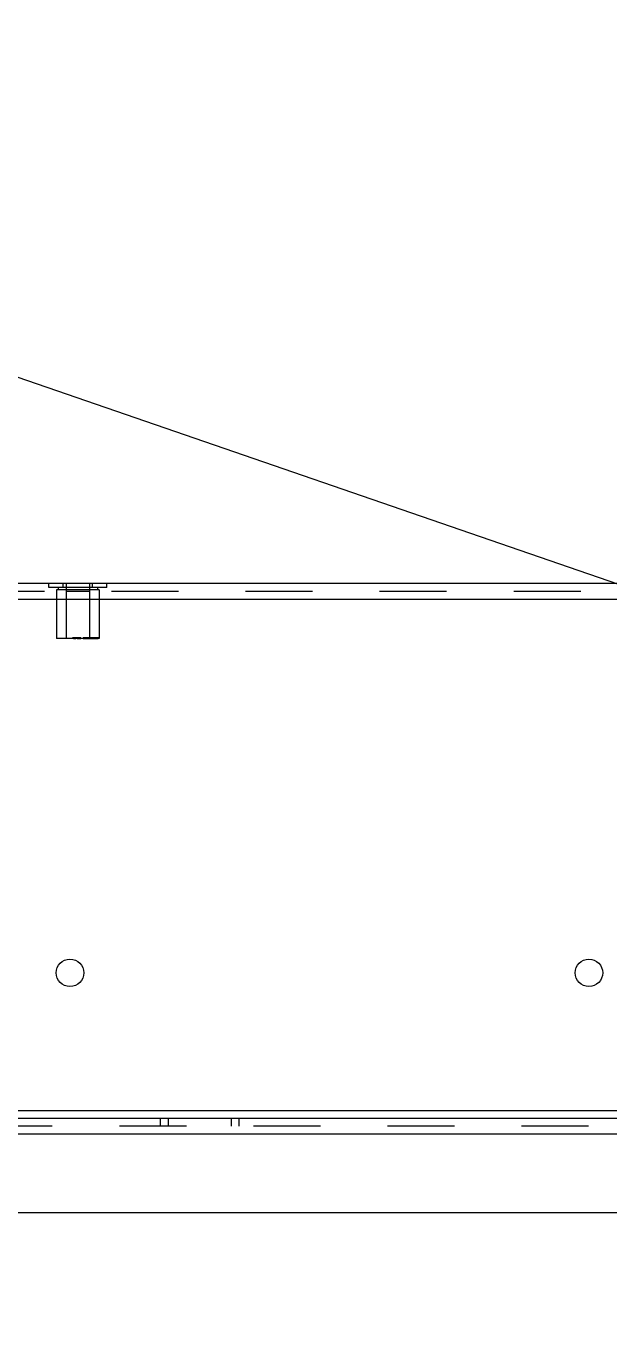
# Model space of a CAD drawing. Header units: millimetres. Extents: x 0 to 8948, y -1340 to 1100.
# Drawn here: x 5001.9 to 5076, y 769.6 to 934.8 of the extents above; entities that cross this region are included whole.
import ezdxf

# ---------------------------------------------------------------- set-up
doc = ezdxf.new("R2010")
doc.units = ezdxf.units.MM
doc.header["$LTSCALE"] = 85.25
doc.linetypes.add('HIDDEN', pattern=[0.2, 0.1, -0.1])
doc.layers.get('0').update_dxf_attribs({"linetype": 'CONTINUOUS'})
doc.layers.add('02___PRT_ALL_AXES', color=7, linetype='CONTINUOUS')
doc.layers.add('DEFAULT_2', color=8, linetype='HIDDEN')

msp = doc.modelspace()

# ---------------------------------------------------------------- linework, layer by layer
msp.add_line((4392.409, 1100), (7581.815, 0))
at = {"color": 3, "linetype": 'Continuous'}
for p, q in [((5089.448, 863.913), (4775.448, 863.913)), ((4774.448, 861.913), (5090.448, 861.913)), ((4774.448, 796.913), (5090.448, 796.913)), ((4774.448, 795.913), (5146.948, 795.913)), ((5090.448, 793.913), (4774.448, 793.913)), ((5089.448, 783.913), (4981.948, 783.913))]:
    msp.add_line(p, q, dxfattribs=at)
at = {"layer": '02___PRT_ALL_AXES', "color": 8, "linetype": 'HIDDEN'}
for p, q in [((5005.748, 863.113), (5005.748, 856.913)), ((5009.948, 863.913), (5006.948, 863.913)), ((5006.948, 863.913), (5006.948, 856.913)), ((5009.948, 862.913), (5006.948, 862.913)), ((5009.948, 863.913), (5009.948, 856.913)), ((5011.148, 863.113), (5011.148, 856.913)), ((5011.148, 856.913), (5005.748, 856.913))]:
    msp.add_line(p, q, dxfattribs=at)
at = {"layer": '02___PRT_ALL_AXES', "color": 3, "linetype": 'Continuous'}
for centre in [(5007.448, 814.413), (5073.448, 814.413)]:
    msp.add_circle(centre, 1.75, dxfattribs=at)
at = {"layer": 'DEFAULT_2', "color": 8, "linetype": 'HIDDEN'}
for p, q in [((5089.448, 862.913), (4775.448, 862.913)), ((5004.753, 863.413), (5004.753, 863.913)), ((5012.143, 863.413), (5004.753, 863.413)), ((5011.148, 863.113), (5005.748, 863.113)), ((5005.748, 863.113), (5005.748, 856.913)), ((5005.948, 863.413), (5005.948, 863.113)), ((5006.6, 863.413), (5006.6, 863.913)), ((5010.295, 863.413), (5010.295, 863.913)), ((5010.948, 863.413), (5010.948, 863.113)), ((5011.148, 863.113), (5011.148, 856.913)), ((5012.143, 863.413), (5012.143, 863.913)), ((5008.825, 857.013), (5007.76, 857.013)), ((5007.76, 857.013), (5007.76, 856.913)), ((5007.828, 856.913), (5007.828, 857.013)), ((5007.883, 857.013), (5007.883, 856.913)), ((5007.883, 856.913), (5008.172, 856.913)), ((5007.937, 856.913), (5007.937, 857.013)), ((5008.015, 856.913), (5008.015, 857.013)), ((5008.172, 857.013), (5008.172, 856.913)), ((5008.263, 856.913), (5008.263, 857.013)), ((5008.339, 857.013), (5008.339, 856.913)), ((5008.339, 856.913), (5008.685, 856.913)), ((5008.631, 857.013), (5008.631, 856.913)), ((5008.638, 856.913), (5008.638, 857.013)), ((5008.685, 856.913), (5008.685, 857.013)), ((5008.757, 857.013), (5008.757, 856.913)), ((5008.757, 856.913), (5008.825, 856.913)), ((5008.825, 856.913), (5008.825, 857.013)), ((5011.073, 857.013), (5009.115, 857.013)), ((5009.115, 856.913), (5009.115, 857.013)), ((5009.115, 856.913), (5011.042, 856.913)), ((5009.141, 856.913), (5009.141, 857.013)), ((5009.142, 856.913), (5009.142, 857.013)), ((5009.192, 856.913), (5009.192, 857.013)), ((5009.23, 856.913), (5009.23, 857.013)), ((5009.233, 856.913), (5009.233, 857.013)), ((5009.265, 856.913), (5009.265, 857.013)), ((5009.306, 856.913), (5009.306, 857.013)), ((5009.342, 856.913), (5009.342, 857.013)), ((5009.343, 856.913), (5009.343, 857.013)), ((5009.397, 856.913), (5009.397, 857.013)), ((5009.414, 856.913), (5009.414, 857.013)), ((5009.448, 856.913), (5009.448, 857.013)), ((5009.478, 856.913), (5009.478, 857.013)), ((5009.486, 856.913), (5009.486, 857.013)), ((5009.515, 856.913), (5009.515, 857.013)), ((5009.517, 856.913), (5009.517, 857.013)), ((5009.518, 856.913), (5009.518, 857.013)), ((5009.526, 856.913), (5009.526, 857.013)), ((5009.562, 856.913), (5009.562, 857.013)), ((5009.571, 856.913), (5009.571, 857.013)), ((5009.584, 856.913), (5009.584, 857.013)), ((5009.59, 856.913), (5009.59, 857.013)), ((5009.592, 856.913), (5009.592, 857.013)), ((5009.631, 856.913), (5009.631, 857.013)), ((5009.634, 856.913), (5009.634, 857.013)), ((5009.659, 856.913), (5009.659, 857.013)), ((5009.675, 856.913), (5009.675, 857.013)), ((5009.681, 856.913), (5009.681, 857.013)), ((5009.685, 856.913), (5009.685, 857.013)), ((5009.686, 856.913), (5009.686, 857.013)), ((5009.689, 856.913), (5009.689, 857.013)), ((5009.731, 856.913), (5009.731, 857.013)), ((5009.748, 856.913), (5009.748, 857.013)), ((5009.752, 856.913), (5009.752, 857.013)), ((5009.755, 856.913), (5009.755, 857.013)), ((5009.762, 857.013), (5009.762, 856.913)), ((5009.77, 856.913), (5009.77, 857.013)), ((5009.793, 856.913), (5009.793, 857.013)), ((5009.796, 856.913), (5009.796, 857.013)), ((5009.827, 856.913), (5009.827, 857.013)), ((5009.838, 856.913), (5009.838, 857.013)), ((5009.866, 856.913), (5009.866, 857.013)), ((5009.907, 856.913), (5009.907, 857.013)), ((5009.915, 857.013), (5009.915, 856.913)), ((5009.916, 856.913), (5009.916, 857.013)), ((5009.934, 856.913), (5009.934, 857.013)), ((5009.941, 856.913), (5009.941, 857.013)), ((5009.951, 856.913), (5009.951, 857.013)), ((5009.955, 856.913), (5009.955, 857.013)), ((5009.971, 856.913), (5009.971, 857.013)), ((5009.996, 856.913), (5009.996, 857.013)), ((5010.021, 856.913), (5010.021, 857.013)), ((5010.025, 856.913), (5010.025, 857.013)), ((5010.033, 856.913), (5010.033, 857.013)), ((5010.039, 856.913), (5010.039, 857.013)), ((5010.04, 856.913), (5010.04, 857.013)), ((5010.052, 856.913), (5010.052, 857.013)), ((5010.055, 856.913), (5010.055, 857.013)), ((5010.058, 856.913), (5010.058, 857.013)), ((5010.082, 856.913), (5010.082, 857.013)), ((5010.128, 856.913), (5010.128, 857.013)), ((5010.177, 856.913), (5010.177, 857.013)), ((5010.18, 856.913), (5010.18, 857.013)), ((5010.189, 856.913), (5010.189, 857.013)), ((5010.204, 856.913), (5010.204, 857.013)), ((5010.206, 856.913), (5010.206, 857.013)), ((5010.215, 856.913), (5010.215, 857.013)), ((5010.239, 856.913), (5010.239, 857.013)), ((5010.248, 856.913), (5010.248, 857.013)), ((5010.25, 856.913), (5010.25, 857.013)), ((5010.265, 856.913), (5010.265, 857.013)), ((5010.274, 856.913), (5010.274, 857.013)), ((5010.277, 856.913), (5010.277, 857.013)), ((5010.292, 856.913), (5010.292, 857.013)), ((5010.372, 856.913), (5010.372, 857.013)), ((5010.396, 856.913), (5010.396, 857.013)), ((5010.415, 856.913), (5010.415, 857.013)), ((5010.421, 856.913), (5010.421, 857.013)), ((5011.042, 857.013), (5011.042, 856.913)), ((5011.073, 857.013), (5011.073, 856.913)), ((5090.448, 794.913), (4774.448, 794.913)), ((5018.948, 794.913), (5018.948, 795.913)), ((5019.948, 795.913), (5019.948, 794.913)), ((5027.948, 795.913), (5027.948, 794.913)), ((5028.948, 794.913), (5028.948, 795.913))]:
    msp.add_line(p, q, dxfattribs=at)

doc.saveas('drawing.dxf')
